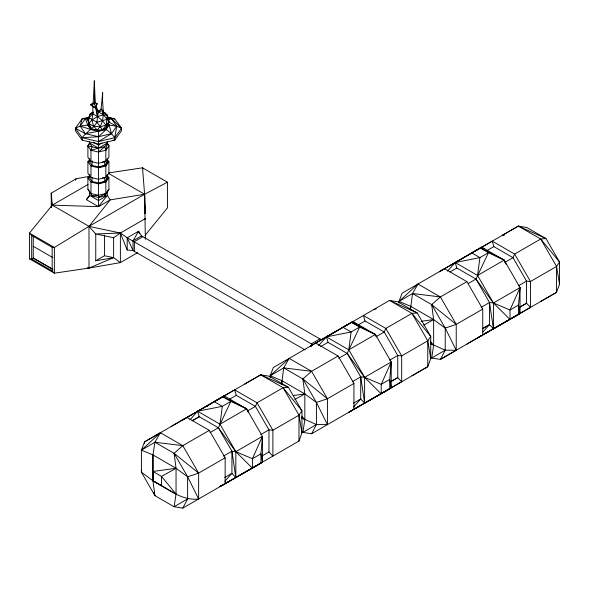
<?xml version="1.0" encoding="UTF-8"?>
<svg xmlns="http://www.w3.org/2000/svg" width="589" height="589" viewBox="0 0 589 589"><rect width="100%" height="100%" fill="white"/><g stroke="black" fill="none" stroke-linecap="round" stroke-linejoin="round"><path stroke-width="0.88" d="M137.554 252.703L120.384 262.613L88.991 268.076L54.372 273.178L29.45 258.792L29.45 233.089L52.252 205.149L88.004 184.512M33.256 235.475L33.249 258.151L52.907 269.497M51.265 207.468L51.265 193.118L76.239 178.703L89.793 176.28M52.149 270.888L52.149 247.292L31.681 235.475L29.45 233.089L54.372 247.476L54.372 273.178L52.149 270.888L31.681 259.072L29.45 258.792M106.867 174.933L108.913 177.797L108.913 189.224L104.768 195.938L98.466 197.418L92.046 195.946L87.901 189.224L87.901 177.797L89.955 174.933M89.491 141.434L89.491 142.95L87.901 145.976L87.901 157.219L90.978 161.504L98.407 163.286L105.836 161.504L108.913 157.219L108.913 145.976L107.331 143.024L107.308 141.529M107.331 174.749L107.331 177.826L104.761 181.456L98.466 182.943L92.061 181.456L89.491 177.753L89.491 174.683M107.331 159.052L107.331 161.754L104.761 165.391L98.466 166.871L92.061 165.391L89.491 161.688L89.491 158.978M92.061 177.613L92.061 181.456L90.978 182.082L98.407 183.856L105.836 182.082L108.913 177.797L107.331 177.826L105.836 182.082L105.836 193.509L104.768 195.938L108.913 189.224L105.836 193.509L98.407 195.283L92.046 195.946L90.978 193.509L90.978 182.082L87.901 177.797L89.491 177.753M106.867 158.868L108.913 161.725L108.913 173.181L105.836 177.473L98.407 179.247L90.978 177.473L90.978 166.017L87.901 161.725L89.955 158.868M90.978 161.504L90.978 150.261L92.039 146.668L89.491 142.95L98.473 148.141L104.761 146.661L107.331 143.024L98.473 148.141L90.978 150.261L87.901 145.976L89.955 143.112M92.061 160.885L92.061 165.391L90.978 166.017L98.407 167.791L105.836 166.017L108.913 161.725L107.331 161.754L105.836 166.017L105.836 177.473L102.56 177.849M359.584 406.005L348.784 412.278L391.214 387.827L391.214 361.992L375.384 334.464L352.988 321.535L310.543 346.082L312.766 344.668L127.195 237.801L120.384 233.023L88.991 226.36L52.252 205.149L51.265 193.118L51.486 201.865L52.252 205.149L98.503 206.643L98.496 143.583M52.149 247.292L54.372 247.476L88.991 226.36L95.757 233.966L95.757 260.787L104.489 255.744L104.489 235.18M105.836 182.082L104.761 181.456L104.761 177.613M107.331 143.024L105.836 150.261L105.836 161.504L102.56 161.887M305.073 349.918L134.388 251.378L134.388 241.593L142.862 236.697L321.277 339.757L337.136 330.724M198.64 498.979L187.633 476.81L176.045 468.277L152.949 454.944L141.412 450.136L160.399 432.731L154.914 442.243L152.949 454.944L152.956 480.948C167.519 488.244 181.324 501.099 198.64 498.979L198.64 473.107L182.796 445.659L160.399 432.731L144.548 441.875L141.412 450.136L141.397 472.231L154.944 495.688L174.123 506.761L182.796 508.116L298.976 441.051L301.943 432.878L301.958 410.776L288.411 387.304L269.239 376.231L260.736 374.803L244.877 383.947L246.622 383.395M144.548 443.657L144.548 441.875L192.544 414.2M144.607 213.299L144.607 194.252L142.509 167.813L108.759 172.908M144.769 213.682L144.607 194.252L108.648 173.497M145.35 239.23L144.607 194.252L167.431 182.2L167.431 207.902L145.181 235.269M182.796 508.116L187.626 498.912L187.633 476.81L174.094 453.316L154.914 442.243L141.412 450.136M221.192 485.307L219.999 486.632L262.422 462.181L262.422 436.346L246.592 408.818L224.203 395.889L197.609 411.24L199.237 416.71L218.386 427.769L231.933 451.226L231.933 473.342L224.77 481.316M270.196 377.549L270.196 375.782L273.333 367.521L389.52 300.449L398.024 301.877L417.203 312.95L430.743 336.422L430.736 358.524L427.761 366.697L311.581 433.762L302.908 432.4L304.83 419.714L304.83 393.923L302.879 378.963L283.707 367.889L270.196 375.782L281.733 380.59L304.83 393.923L316.426 402.456L327.425 424.625L316.411 424.559L301.759 417.999M298.976 441.051L298.976 415.179L283.125 387.731L260.736 374.803L181.751 420.436L184.004 419.132M311.581 433.762L316.411 424.559L316.426 402.456L302.879 378.963L311.581 371.306L338.093 355.999L353.937 383.446L353.937 409.318M327.425 424.625L327.425 398.746L311.581 371.306L289.184 358.377L270.196 375.782M355.852 323.817L352.988 321.535L326.394 336.886L328.029 342.356L347.179 353.415L360.718 376.872L360.718 398.981L353.562 406.962M399.003 303.18L399.003 301.413L402.14 293.153L444.504 268.702L466.9 281.638L482.744 309.078L482.744 334.95M410.54 308.894L412.506 293.521L417.991 284.008L440.388 296.937L456.232 324.384L456.232 350.256L440.388 359.393L431.715 358.038L430.176 357.155M375.988 336.783L384.205 332.034L385.832 328.434L411.917 313.377L417.203 312.95L389.52 300.449L411.917 313.377L427.761 340.825L427.761 366.697L411.917 375.834M504.28 235.254L502.469 235.225L518.327 226.088L526.831 227.509L546.003 238.589L559.55 262.061L559.543 284.156L556.568 292.328L440.388 359.393L445.218 350.19L445.232 328.095L431.685 304.601L412.506 293.521L399.003 301.413L410.54 306.228L433.637 319.562L445.232 328.095L456.232 350.256L445.218 350.19L430.566 343.637M482.958 331.931L489.525 324.62L489.525 302.503L475.978 279.053L456.828 267.995L455.201 262.525L492.242 241.144L514.639 254.073L530.483 281.513L530.483 307.392L514.639 316.529M281.726 383.351L283.707 367.889L289.184 358.377M410.533 308.916L410.54 306.228L410.526 309.902M112.948 140.167L114.759 140.123L114.759 137.686L121.511 128.269L116.747 126.237L109.186 125.126L106.094 129.499L98.518 131.288L93.548 126.252L91.965 119.862L92.848 113.81L92.893 106.631L90.485 104.658L93.128 103.009L94.358 81.613L95.256 102.685L94.682 103.914L97.531 116.512L96.913 122.291C93.18 128.674 86.473 131.907 82.129 137.686L82.129 140.123L98.444 144.025L114.759 140.123L121.511 130.706L121.511 128.269L114.759 118.853L107.89 117.204M107.323 192.301L107.286 195.467L110.231 199.87L144.607 194.252L145.027 213.24M93.069 112.079L90.286 113.751C88.335 118.544 87.592 124.949 91.634 128.903L96.979 130.191L106.094 129.499L111.476 133.688L114.759 137.686L98.444 141.588L82.129 137.686L75.377 128.269L82.129 118.853L88.998 117.204M102.538 102.633L102.663 92.819L101.087 108.928L98.407 111.991L97.531 116.512L91.965 119.862L88.865 123.55L91.634 128.903L87.695 125.045L85.412 118.647L82.129 118.853L80.133 126.09L75.377 128.269L75.377 130.706L82.129 140.123M98.444 144.025L98.518 131.288L102.707 129.926L106.528 127.386L108.987 121.709L107.412 115.319L103.09 111.476M223.518 456.085L231.933 451.226L235.828 451.704L262.422 436.346L260.964 453.78L260.964 463.256L235.828 477.532L231.933 473.342L224.762 477.488M505.988 264.196L504.184 260.095L488.45 252.674L480.241 247.932L481.795 247.166L504.184 260.095L520.021 287.631L518.556 305.058L518.556 314.541L493.42 328.817L489.525 324.62L482.641 328.596M141.677 469.551L141.397 472.231L152.949 480.734L161.496 485.881L161.496 476.398L152.956 471.465L152.956 480.948L152.949 454.944M144.364 443.657L144.548 441.875M82.129 137.686L98.569 136.729L106.094 129.499C106.263 124.824 106.616 120.104 107.412 115.319L103.016 111.542M107.088 117.631L111.476 118.647L116.747 126.237L111.476 133.688L98.569 136.729L85.412 133.688L80.133 126.09L87.695 125.045L89.41 125.818L89.638 124.169M114.759 137.686L116.747 126.237L108.376 121.864M390.721 364.701L391.214 361.992L364.62 377.35L360.718 376.872L352.303 381.731M145.166 219.564L145.35 218.607L120.384 233.023L113.625 237.742L95.757 233.966L120.384 233.023L127.195 249.986L133.048 250.59L134.388 251.378M106.094 129.499L108.987 121.709L108.162 118.683M95.256 102.685L97.178 103.627L95.315 108.03L92.893 106.631M93.305 112.271L90.286 113.751L87.827 119.773L89.41 125.818M106.528 127.386L107.875 124.132L109.186 125.126L111.476 133.688L98.444 141.588M209.978 432.628L218.386 427.769L230.859 401.396L222.649 396.655L246.592 408.818L248.035 412.101M262.422 436.346L252.416 458.706L252.416 468.189L235.828 451.704L218.386 427.769M338.763 358.274L347.179 353.415L359.651 327.042L351.434 322.301L375.384 334.464L376.467 336.923M468.336 283.464L475.978 279.053L488.45 252.674L479.91 257.607L455.201 262.525L439.342 271.713L481.795 247.166L483.937 248.882M481.11 307.362L489.525 302.503L493.42 302.982L520.021 287.631L510.015 309.991L510.015 319.474L493.42 302.982L475.978 279.053M97.178 103.627L95.389 107.485L90.485 104.658L94.682 103.914L94.358 81.613M88.946 117.69L96.913 122.291L102.707 129.926L105.983 125.111L102.545 120.826L97.531 116.512L92.848 113.81L88.946 117.69L87.827 119.773L88.865 123.55L93.548 126.252L100.086 126.849L105.983 125.111L108.987 121.709L103.428 114.774L102.803 112.514M75.385 180.286L76.239 178.703M139.578 233.789L138.555 231.241L127.195 237.801L133.048 250.59L133.048 240.813L138.555 231.241L141.529 235.917L142.862 236.697M260.743 434.594L268.959 429.845L272.891 430.235L298.976 415.179L301.958 410.776L283.125 387.731L257.047 402.795L255.42 406.388L247.947 410.702M389.528 360.232L397.752 355.491L401.676 355.881L427.761 340.825L430.743 336.422L411.917 313.377M518.335 285.871L526.551 281.122L530.483 281.513L556.568 266.456L559.55 262.061L540.717 239.016L518.327 226.088L450.136 265.477M89.248 122.858L87.695 125.045L90.794 129.499L98.518 131.288L85.412 133.688L75.377 128.269M87.187 267.796L88.991 268.076L88.991 226.36L110.231 199.87L98.503 206.643L86.421 199.664L89.499 195.357L89.491 192.235L90.978 193.509L98.407 195.283M90.978 150.261L98.407 152.043L105.836 150.261L108.913 145.976L107.08 143.017M98.503 206.643L107.286 195.467L98.488 200.547L89.499 195.357M86.421 199.664L89.808 195.46M207.173 406.462L208.344 405.085L224.203 395.889L214.109 401.588L222.318 406.329L230.859 401.396L246.592 408.818L219.999 424.168L197.609 411.24L189.864 419.883M318.649 345.522L326.394 336.886L351.103 331.975L359.651 327.042L375.384 334.464L348.791 349.814L326.394 336.886M447.456 271.161L455.201 262.525L477.591 275.453L493.42 302.982L493.42 328.817L520.021 313.458L520.021 287.631M399.003 301.413L417.991 284.008M187.626 498.912L174.123 506.761L176.045 494.068L176.045 468.277L174.094 453.316L182.796 445.659L209.309 430.353L225.153 457.8L225.153 483.672M445.218 350.19L431.715 358.038L433.637 345.353L433.637 319.562L431.685 304.601L440.388 296.937L466.9 281.638M98.407 152.043L104.761 146.661L105.836 150.261M219.999 486.632L230.8 480.366M302.908 432.4L316.411 424.559M439.342 271.713L441.595 270.41M102.155 142.994L98.488 145.108L93.246 142.082M88.991 226.36L144.607 194.252M133.048 240.813L141.529 235.917M319.901 338.911L311.426 343.799L311.426 346.472M171.06 426.569L208.344 405.085M218.799 399.003L234.65 389.859L257.047 402.795L272.891 430.235L272.891 456.107L268.959 451.962L268.959 429.845L255.42 406.388L236.27 395.337L234.65 389.859M192.066 420.855L199.237 416.71L192.353 420.686M229.548 399.217L236.27 395.337M320.379 346.774L328.029 342.356M358.333 324.863L365.055 320.976L384.205 332.034L397.752 355.491L397.752 377.608L401.676 381.753L385.832 390.89M449.944 271.971L456.828 267.995M486.691 250.752L493.862 246.614L513.012 257.673L526.551 281.122L526.551 303.239L530.483 307.392M518.327 226.088L546.003 238.589L540.717 239.016L514.639 254.073L513.012 257.673L504.795 262.414M187.633 476.81L198.64 473.107L225.153 457.8M316.426 402.456L327.425 398.746L353.937 383.446M445.232 328.095L456.232 324.384L482.744 309.078M262.238 455.842L268.959 451.962M353.547 403.126L360.718 398.981L364.62 403.178L389.749 388.902L389.749 379.419L391.214 361.992L381.208 384.352L381.208 393.835L364.62 377.35L347.179 353.415M391.022 381.488L397.752 377.608L390.581 381.753M519.829 307.119L526.551 303.239L520.183 306.928M482.354 328.765L489.525 324.62M466.9 344.086L488.391 331.644M540.717 301.472L556.568 292.328L556.568 266.456L540.717 239.016M504.184 322.558L477.591 337.917L520.021 313.458L518.556 305.058L510.015 309.991L493.42 302.982M351.044 410.938L391.214 387.827L389.749 379.419L381.208 384.352L364.62 377.35L348.791 349.814L351.103 331.975L342.894 327.234L352.988 321.535M222.259 485.292L262.422 462.181L260.964 453.78L252.416 458.706L235.828 451.704L219.999 424.168L222.318 406.329L197.609 411.24M481.795 247.166L471.701 252.865L479.91 257.607L477.591 275.453L504.184 260.095L480.241 247.932M423.646 325.143L433.637 319.562L421.172 321.299M294.846 399.504L304.83 393.923L293.263 395.536M98.466 197.418L105.836 193.509M88.991 268.076L113.625 257.651L120.384 262.613L120.384 233.023M98.407 167.791L104.761 165.391L105.836 166.017M98.407 183.856L104.761 181.456M108.398 119.803L111.476 118.647L114.759 118.853L107.831 117.476M106.948 119.339L96.913 122.291M502.469 235.225L504.213 234.672M373.669 309.593L376.275 308.761M88.887 117.66L85.412 118.647L80.133 126.09L90.794 129.499L96.979 130.191C107.448 120.568 101.301 104.982 102.663 92.819M88.851 117.829L85.412 118.647L87.717 119.515M518.268 313.827L520.021 313.458M95.757 260.787L113.625 257.651L113.625 237.742M90.485 104.658L92.156 104.4M152.956 471.465L176.045 468.277L161.496 476.398L176.045 494.068L152.949 480.734L154.944 495.688L153.685 492.301M283.125 387.731L288.411 387.304L260.736 374.803M89.491 161.688L87.901 161.725L87.901 173.181L90.978 177.473M107.978 118.706L111.476 118.647L121.511 128.269M90.286 113.751L92.848 113.81M97.487 110.555L99.939 110.776M412.506 293.521L440.388 296.937M283.707 367.889L311.581 371.306M154.914 442.243L182.796 445.659M97.443 110.622L99.835 110.946M87.901 145.976L98.473 148.141M104.489 255.744L113.625 257.651M103.657 112.352L105.181 112.919L105.976 114.347M93.128 103.009L94.682 103.914M167.431 182.2L142.509 167.813L143.62 168.925M430.449 343.512L433.637 345.353L430.132 341.119M315.697 343.07L338.093 355.999M33.249 246.298L52.907 257.643M52.347 268.959L33.455 258.048L31.681 259.072L31.681 235.475M301.649 417.873L304.83 419.714L301.914 416.187M186.912 417.424L209.309 430.353M431.685 304.601L456.232 324.384M302.879 378.963L327.425 398.746M174.094 453.316L198.64 473.107M101.087 108.928L102.876 110.43L98.407 111.991L97.185 110.798M107.331 123.476L109.186 125.126L108.155 123.638M107.375 143.834L108.913 145.976M87.901 189.224L90.978 193.509M492.242 241.144L493.862 246.614M365.055 320.976L363.435 315.505L385.832 328.434L401.676 355.881L401.676 381.753M107.956 117.933L107.412 115.319L103.428 114.774L98.407 111.991L96.198 106.123L97.531 116.512L103.428 114.774L102.729 110.563M556.568 266.456L559.543 284.156M427.761 340.825L430.736 358.524M298.976 415.179L301.943 432.878M489.525 302.503L493.42 328.817M360.718 376.872L364.62 403.178L364.62 377.35M231.933 451.226L235.828 477.532L235.828 451.704M51.832 206.157L51.486 201.865L51.486 207.299M144.769 205.627L144.997 213.468M127.195 237.801L127.195 249.986M104.761 160.885L104.761 165.391M281.733 380.59L281.726 384.183L281.733 380.59M94.343 80.884L94.085 81.385L94.601 81.68L94.343 80.884"/></g></svg>
